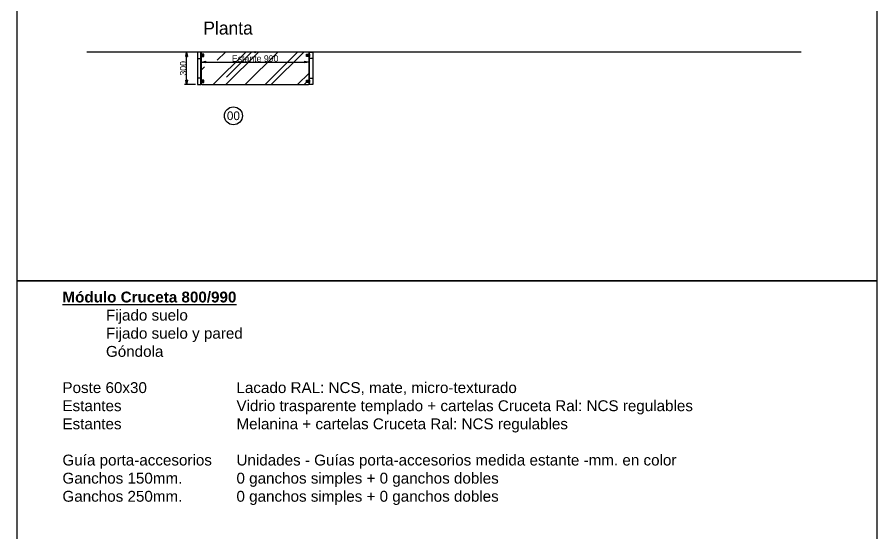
# Paper-space layout 'Jordi B.' of a CAD drawing. Header units: millimetres. Extents: x 23627 to 226976, y -18096 to 223844.
# Drawn here: x 131998 to 139901, y 143485 to 148231 of the extents above; entities that cross this region are included whole.
import ezdxf

# ---------------------------------------------------------------- set-up
doc = ezdxf.new("R2010")
doc.units = ezdxf.units.MM
doc.header["$PDMODE"] = 35
doc.header["$PDSIZE"] = 5
doc.linetypes.add('Discontinua JB', pattern=[0.75, 0.5, -0.25])
doc.layers.add('1001 concep color Blau Fosc', color=7, linetype='Continuous', true_color=0x003e84)
for name, color, linetype in [('Cotas bloques dinámicos PM espacio', 140, 'Continuous'), ('Linea Capa Color 0000 JB', 7, 'Continuous'), ('Linea Capa Color 0008 Gris JB', 8, 'Continuous'), ('Linea Capa Color 0012 Vermell JB', 12, 'Continuous'), ('Linea Capa Color 0140 Blau Vidre JB', 140, 'Continuous'), ('Linea Capa Color 0202 Lila Parets JB', 202, 'Continuous')]:
    doc.layers.add(name, color=color, linetype=linetype)
doc.styles.add('Helvetica Light', font='HelveticaNeueLTCom-Th.ttf')
doc.styles.add('Jordi Ava', font='Avant Garde MEdium BT.ttf')
doc.styles.add('Jordi One Stroke', font='One Stronke Script LET Plain.ttf')
doc.dimstyles.new('Jordi Ava 2015', dxfattribs={"dimtxt": 60, "dimasz": 40, "dimexe": 20, "dimexo": 20, "dimgap": 0.09, "dimtad": 1, "dimdec": 0, "dimzin": 0, "dimdsep": 46, "dimtxsty": 'Jordi Ava', "dimblk": 'CLOSED', "dimcen": 1.5, "dimclrd": 7, "dimclre": 7, "dimclrt": 256, "dimadec": 0, "dimazin": 0, "dimtfac": 0.05, "dimtdec": 0, "dimtofl": 0, "dimtmove": 0, "dimatfit": 3, "dimldrblk": 'CLOSED', "dimfxl": 90, "dimtolj": 1, "dimtzin": 0, "dimlwd": -1, "dimlwe": -1, "dimarcsym": 0})
doc.dimstyles.new('Jordi Ava Parets 2015', dxfattribs={"dimtxt": 60, "dimasz": 40, "dimexe": 20, "dimexo": 20, "dimgap": 0.09, "dimtad": 1, "dimdec": 0, "dimzin": 0, "dimdsep": 46, "dimtxsty": 'Jordi Ava', "dimblk": 'CLOSED', "dimcen": 1.5, "dimclrd": 7, "dimclre": 7, "dimclrt": 256, "dimadec": 0, "dimazin": 0, "dimtfac": 0.05, "dimtdec": 0, "dimtofl": 0, "dimtmove": 0, "dimatfit": 3, "dimldrblk": 'CLOSED', "dimfxl": 90, "dimtolj": 1, "dimtzin": 0, "dimlwd": -1, "dimlwe": -1, "dimarcsym": 0})

# ---------------------------------------------------------------- blocks, each defined once
blk = doc.blocks.new('_Closed')
at = {"color": 0, "linetype": 'ByBlock', "lineweight": -2}
for p, q in [((-1, 0.17), (0, 0)), ((-1, 0.17), (-1, -0.17)), ((0, 0), (-1, -0.17)), ((0, 0), (-1, 0))]:
    blk.add_line(p, q, dxfattribs=at)
blk = doc.blocks.new('*D1669')
at = {"layer": 'Defpoints', "color": 0, "ltscale": 10, "transparency": 16777216}
for p in [(82879.8, 104665.6), (82879.8, 104665.6), (82879.8, 101665.6)]:
    blk.add_point(p, dxfattribs=at)
at = {"layer": 'Linea Capa Color 0202 Lila Parets JB', "color": 7, "ltscale": 10, "transparency": 16777216}
blk.add_line((82879.8, 101705.6), (82879.8, 104625.6), dxfattribs=at)
at = {"layer": 'Linea Capa Color 0202 Lila Parets JB', "color": 7, "ltscale": 10, "transparency": 16777216, "xscale": 40, "yscale": 40, "zscale": 40}
for p, rotation in [((82879.8, 104665.6), 90), ((82879.8, 101665.6), 270)]:
    blk.add_blockref('_Closed', p, dxfattribs=dict(at, rotation=rotation))
at = {"layer": 'Linea Capa Color 0202 Lila Parets JB', "ltscale": 10, "transparency": 16777216, "insert": (82848.5, 103165.6), "char_height": 60, "attachment_point": 5, "rotation": 90, "style": 'Jordi Ava'}
blk.add_mtext('\\A1;3000', dxfattribs=at)
blk = doc.blocks.new('PM202307281029')
at = {"layer": 'Linea Capa Color 0008 Gris JB'}
h = blk.add_hatch(color=256, dxfattribs=at)
h.set_gradient(color1=(0, 127, 255), one_color=1, tint=1, name='INVCYLINDER')
h.paths.add_polyline_path([(349.2, 1345.3), (355.5, 1372.2), (371.4, 1391.2), (363.5, 1410.2), (385.6, 1438.7), (401.5, 1438.7), (413.7, 1421.3), (403.9, 1407), (403.9, 1391.2), (412.6, 1367.4), (418.1, 1360.8), (418.1, 1332.6), (394.4, 1190.3)])
at = {"layer": 'Linea Capa Color 0008 Gris JB', "linetype": 'Continuous'}
for p, q in [((309.6, 1484.7), (311.2, 1487.8)), ((315.9, 1459.3), (309.6, 1484.7)), ((385.6, 1438.7), (363.5, 1410.2)), ((401.5, 1438.7), (385.6, 1438.7)), ((418.1, 1415), (401.5, 1438.7)), ((355.5, 1372.2), (349.2, 1345.3)), ((371.4, 1391.2), (355.5, 1372.2)), ((363.5, 1410.2), (371.4, 1391.2)), ((418.1, 1397.5), (418.1, 1415)), ((426.8, 1384.9), (418.1, 1397.5))]:
    blk.add_line(p, q, dxfattribs=at)
for points in [[(332.6, 1510), (332.6, 1529), (316.7, 1540.1), (317.1, 1581.3), (317.1, 1627.2), (312.8, 1639.9), (328.6, 1666.8), (350.8, 1692.2)], [(445.8, 1652.6), (437.9, 1651), (436.3, 1657.3), (463.3, 1645.4), (496.5, 1645.4), (517.1, 1636.7), (531.4, 1658.9), (513.9, 1693.7), (493.4, 1708), (403.1, 1728.6), (363.5, 1704.8)], [(369.8, 1559.1), (357.1, 1559.1), (346, 1603.5), (352.4, 1619.3), (357.1, 1617.7)], [(369.8, 1603.5), (369.8, 1609.8)], [(441.1, 1649.4), (436.3, 1641.5), (427.6, 1632), (427.6, 1616.1), (409.4, 1574.9), (403.1, 1559.9), (382.5, 1559.9), (382.5, 1570.2)], [(455.3, 1597.1), (483.8, 1597.1), (485.4, 1606.6)], [(493.1, 1605.4), (487.6, 1606.5), (460.1, 1608.2)], [(479.1, 1595.5), (471.2, 1589.2), (461.7, 1597.1)], [(485.8, 1546.2), (487.4, 1537.5), (510.9, 1537.5), (510.8, 1560.7), (509.2, 1581.9)], [(512.4, 1590.8), (510.8, 1582.9), (506, 1587.6), (515.5, 1590.8)], [(519.5, 1600.3), (519.5, 1624)], [(407.8, 1497.3), (395.1, 1511.6), (377.7, 1546.4)], [(439.5, 1456.1), (444.2, 1470.4), (480.7, 1470.4), (491.8, 1492.6), (493.6, 1505.7)], [(503.3, 1535.1), (499.2, 1517.9), (473.1, 1523.2), (467.1, 1527.1)], [(490.2, 1510), (480.7, 1511.6)], [(434.7, 1460.9), (384.1, 1451.4), (349.2, 1481.5), (330.2, 1498.9), (293.8, 1478.3)], [(423.7, 1486.2), (417.3, 1489.4)], [(439.3, 1451), (439.5, 1453), (436.3, 1464.1), (442.1, 1464.1)], [(445.8, 1470.4), (444.2, 1456.1), (441.1, 1457.7)], [(365, 1407), (350.8, 1389.6)], [(413.7, 1421.3), (403.9, 1407), (403.9, 1391.2), (412.6, 1367.4), (420.5, 1357.9), (422.1, 1357.9)], [(418.1, 1332.6), (418.1, 1360.8)], [(426.8, 1384.9), (433.2, 1402.3)]]:
    blk.add_lwpolyline(points, dxfattribs=at)
at = {"layer": 'Linea Capa Color 0008 Gris JB'}
for points in [[(92.6, 775), (94.3, 789), (105.3, 840), (117.9, 893.8), (108.4, 980.9), (87.8, 1053.8), (108.4, 1212.2), (108.4, 1239.1), (94.2, 1286.7), (102.1, 1312), (119.5, 1400.7), (133.8, 1421.3), (195.6, 1440.3), (277.9, 1460.9), (293.8, 1478.3), (311.4, 1488.3), (309.6, 1484.7), (315.9, 1459.3), (394.4, 1190.3), (426.8, 1384.9), (433.2, 1402.3), (439.3, 1451), (449, 1453), (488.6, 1426), (525, 1413.4), (583.6, 1370.6), (591.6, 1204.3), (559.9, 1123.5), (520.3, 1044.3), (506, 995.2), (513.9, 973), (544.8, 794), (544.8, 742.1), (499.7, 713.2), (480.7, 661), (464.8, 596), (428.4, 459.8), (404.6, 350.5), (412.6, 334.7), (425.2, 265), (439.5, 261.8), (452.2, 250.7), (505.2, 174.7), (505.2, 147.8), (496.5, 127.2), (488.6, 128.7), (479.9, 116.1), (479.9, 89.1), (491.8, 49.5), (480.7, 11.5), (453.8, 0), (428.4, 0), (407.7, 0), (399.1, 6.8), (399.9, 44.8), (404.6, 86), (401.5, 97.1), (388.8, 106.6), (349.2, 173.1), (342.9, 171.5), (319.1, 93.1), (300.1, 93.1), (290.6, 84.4), (301.7, 73.3), (312.8, 40), (325.4, 20), (321.5, 0), (293.8, 0), (249.4, 0), (228.8, 6.8), (205.1, 44.8), (194, 54.3), (190.8, 79.6), (211.4, 176.3), (244.7, 228.5), (263.7, 342.6), (244.7, 375.8), (232.8, 390.1), (232.8, 407.5), (211.4, 421.8), (201.9, 431.3), (203.5, 475.6), (201.1, 494.6), (201.1, 543.8), (179.7, 634), (173.4, 727.5), (113.2, 751.3)], [(479.1, 1276.4), (494.9, 1276.4), (523.4, 1275.6), (528.2, 1285.1), (513.2, 1290.1), (513.2, 1305.7), (482.3, 1285.1)]]:
    blk.add_lwpolyline(points, close=True, dxfattribs=at)
at = {"layer": 'Linea Capa Color 0202 Lila Parets JB', "ltscale": 10}
blk.add_line((0, 0), (700, 0), dxfattribs=at)
for p in [(0, 0), (700, 0)]:
    blk.add_point(p, dxfattribs=at)
blk = doc.blocks.new('*D4977')
at = {"layer": 'Cotas bloques dinámicos PM espacio', "color": 7, "ltscale": 10, "transparency": 16777216}
for p, q in [((-20, 0), (-120, 0)), ((-100, -260), (-100, -40)), ((-20, -300), (-120, -300))]:
    blk.add_line(p, q, dxfattribs=at)
at = {"layer": 'Defpoints', "color": 0, "ltscale": 10, "transparency": 16777216}
for p in [(0, 0), (-100, 0), (0, -300)]:
    blk.add_point(p, dxfattribs=at)
at = {"layer": 'Cotas bloques dinámicos PM espacio', "color": 7, "ltscale": 10, "transparency": 16777216, "xscale": 40, "yscale": 40, "zscale": 40}
for p, rotation in [((-100, 0), 90), ((-100, -300), 270)]:
    blk.add_blockref('_Closed', p, dxfattribs=dict(at, rotation=rotation))
at = {"layer": 'Cotas bloques dinámicos PM espacio', "ltscale": 10, "transparency": 16777216, "insert": (-131.3, -150), "char_height": 60, "attachment_point": 5, "rotation": 90, "style": 'Jordi Ava'}
blk.add_mtext('\\A1;300', dxfattribs=at)
blk = doc.blocks.new('*D4978')
at = {"layer": 'Cotas bloques dinámicos PM espacio', "color": 7, "ltscale": 10, "transparency": 16777216}
for p, q in [((35, -20.7), (35, -111.8)), ((1025, -20), (1025, -111.8)), ((75, -91.8), (985, -91.8))]:
    blk.add_line(p, q, dxfattribs=at)
at = {"layer": 'Defpoints', "color": 0, "ltscale": 10, "transparency": 16777216}
for p in [(1025, 0), (35, -0.7), (1025, -91.8)]:
    blk.add_point(p, dxfattribs=at)
at = {"layer": 'Cotas bloques dinámicos PM espacio', "color": 7, "ltscale": 10, "transparency": 16777216, "xscale": 40, "yscale": 40, "zscale": 40, "rotation": 180}
blk.add_blockref('_Closed', (35, -91.8), dxfattribs=at)
at = {"layer": 'Cotas bloques dinámicos PM espacio', "color": 7, "ltscale": 10, "transparency": 16777216, "xscale": 40, "yscale": 40, "zscale": 40}
blk.add_blockref('_Closed', (1025, -91.8), dxfattribs=at)
at = {"layer": 'Cotas bloques dinámicos PM espacio', "ltscale": 10, "transparency": 16777216, "insert": (530, -60.5), "char_height": 60, "attachment_point": 5, "style": 'Jordi Ava'}
blk.add_mtext('\\A1;{\\C140;Estante 990}', dxfattribs=at)
blk = doc.blocks.new('PM202309291349')
at = {"layer": 'Linea Capa Color 0012 Vermell JB', "ltscale": 50}
for p in [(2187.8, -4066.4), (6202.8, -4066.4), (4272.8, -4266.4), (2187.8, -5066.4)]:
    blk.add_point(p, dxfattribs=at)
at = {"layer": 'Linea Capa Color 0202 Lila Parets JB', "ltscale": 10}
for p, q in [((7207.8, -1066.4), (639.3, -1066.4)), ((7207.8, -4066.4), (1339.3, -4066.4)), ((7207.8, -5066.4), (639.3, -5066.4))]:
    blk.add_line(p, q, dxfattribs=at)
blk.add_lwpolyline([(0, 0), (7902.9, 0), (7902.9, -7171.6), (0, -7171.6)], close=True, dxfattribs=at)
at = {"ltscale": 10}
blk.add_blockref('PM202307281029', (639.3, -4066.4), dxfattribs=at)
at = {"layer": '1001 concep color Blau Fosc', "ltscale": 10, "char_height": 120, "width": 2264.786, "attachment_point": 1, "style": 'Jordi Ava'}
for s, insert in [('Alzado', (1711.2, -532.9)), ('Sección', (3707.1, -532.9)), ('Accesorios', (5660.9, -532.9)), ('Planta', (1711.2, -4785.9))]:
    blk.add_mtext(s, dxfattribs=dict(at, insert=insert))
at = {"layer": 'Linea Capa Color 0202 Lila Parets JB', "ltscale": 10}
dim = blk.add_linear_dim(base=(639.3, -1066.4), p1=(639.3, -4066.4), p2=(639.3, -1066.4), angle=90, dimstyle='Jordi Ava Parets 2015', dxfattribs=at)
dim.commit()
dim.dimension.update_dxf_attribs({"geometry": '*D1669', "text_midpoint": (608, -2566.4), "insert": (-82240.5, -105732)})
blk = doc.blocks.new('*U4976')
at = {"layer": 'Linea Capa Color 0140 Blau Vidre JB', "ltscale": 10}
h = blk.add_hatch(dxfattribs=at)
h.set_pattern_fill('AR-RROOF', color=256, scale=10, angle=45, style=0)
h.set_pattern_definition([(45, (82101.74, 23593.09), (215.52615, 574.7364), [3810, -508, 1270, -254]), (45, (82250.8, 23921.76), (-418.48, 59.2697), [762, -83.82, 1524, -190.5]), (45, (82038.88, 23835.55), (813.6112, 1054.28207), [2032, -355.6, 1016, -254])])
h.paths.add_polyline_path([(40, -300), (1020, -300), (1025, -295), (1025, -5), (1020, 0), (40, 0), (35, -5), (35, -295)])
at = {"layer": 'Cotas bloques dinámicos PM espacio', "ltscale": 10}
blk.add_circle((330, -587), 82.4, dxfattribs=at)
at = {"layer": 'Linea Capa Color 0000 JB', "linetype": 'Discontinua JB', "ltscale": 10}
for points in [[(0, -60), (30, -60), (30, 0), (0, 0)], [(1060, -60), (1030, -60), (1030, 0), (1060, 0)], [(0, -300), (30, -300), (30, -240), (0, -240)], [(1060, -300), (1030, -300), (1030, -240), (1060, -240)]]:
    blk.add_lwpolyline(points, close=True, dxfattribs=at)
at = {"layer": 'Linea Capa Color 0000 JB', "ltscale": 10}
for points in [[(0, -300), (30, -300), (30, 0), (0, 0)], [(1060, -300), (1030, -300), (1030, 0), (1060, 0)], [(30, -40), (59, -40), (59, -20), (30, -20)], [(32, -40), (59, -40), (59, -20), (32, -20)], [(1030, -40), (1001, -40), (1001, -20), (1030, -20)], [(1028, -40), (1001, -40), (1001, -20), (1028, -20)], [(30, -280), (59, -280), (59, -260), (30, -260)], [(32, -280), (59, -280), (59, -260), (32, -260)], [(1030, -280), (1001, -280), (1001, -260), (1030, -260)], [(1028, -280), (1001, -280), (1001, -260), (1028, -260)]]:
    blk.add_lwpolyline(points, close=True, dxfattribs=at)
for centre in [(46.5, -30), (1013.5, -30), (46.5, -270), (1013.5, -270)]:
    blk.add_circle(centre, 2.5, dxfattribs=at)
at = {"layer": 'Linea Capa Color 0140 Blau Vidre JB', "ltscale": 50}
blk.add_lwpolyline([(40, -300), (1020, -300), (1025, -295), (1025, -5), (1020, 0), (40, 0), (35, -5), (35, -295)], close=True, dxfattribs=at)
for centre, radius in [((46.5, -30), 4.9), ((46.5, -30), 2.25), ((1013.5, -30), 4.9), ((1013.5, -30), 2.25), ((46.5, -270), 4.9), ((46.5, -270), 2.25), ((1013.5, -270), 4.9), ((1013.5, -270), 2.25)]:
    blk.add_circle(centre, radius, dxfattribs=at)
at = {"layer": 'Cotas bloques dinámicos PM espacio', "ltscale": 10}
dim = blk.add_linear_dim(base=(-100, 0), p1=(0, -300), p2=(0, 0), angle=90, dimstyle='Jordi Ava 2015', dxfattribs=at)
dim.commit()
dim.dimension.update_dxf_attribs({"geometry": '*D4977', "text_midpoint": (-131.3, -150)})
dim = blk.add_linear_dim(base=(1025, -91.8), p1=(35, -0.7), p2=(1025, 0), text='{\\C140;Estante <>}', dimstyle='Jordi Ava 2015', dxfattribs=at)
dim.commit()
dim.dimension.update_dxf_attribs({"geometry": '*D4978', "text_midpoint": (530, -60.5)})
blk = doc.blocks.new('PM202401241642')
at = {"layer": 'Linea Capa Color 0000 JB'}
blk.add_blockref('*U4976', (0, 0), dxfattribs=at)
blk = doc.blocks.new('PM202401241646')
at = {"layer": 'Linea Capa Color 0000 JB'}
blk.add_blockref('PM202401241642', (0, 0), dxfattribs=at)

psp = doc.layouts.new('Jordi B.')

# ---------------------------------------------------------------- linework, layer by layer
at = {"layer": 'Linea Capa Color 0202 Lila Parets JB', "ltscale": 10}
psp.add_lwpolyline([(131998.3, 145805.2), (139901.3, 145805.2), (139901.3, 141165.6), (131998.3, 141165.6)], close=True, dxfattribs=at)

# ---------------------------------------------------------------- block references
at = {"layer": 'Linea Capa Color 0000 JB'}
for name, p in [('PM202309291349', (131998.3, 152976.8)), ('PM202401241646', (133656.2, 147910.3))]:
    psp.add_blockref(name, p, dxfattribs=at)

# ---------------------------------------------------------------- texts
at = {"layer": '1001 concep color Blau Fosc', "insert": (132414.3, 145705.4), "char_height": 100, "width": 7486.963, "attachment_point": 1, "style": 'Helvetica Light'}
psp.add_mtext('{\\fHelveticaNeueLT Com 35 Th|b1|i0|c0|p34;\\LMódulo Cruceta 800/990\\P\\l^I}Fijado suelo\\P^IFijado suelo y pared{\\fHelveticaNeueLT Com 35 Th|b1|i0|c0|p34;\\P^I}Góndola\\P{\\fHelveticaNeueLT Com 35 Th|b1|i0|c0|p34;\\P}Poste 60x30{\\C1;^I^I}^ILacado {\\C1;RAL: NCS}, mate, micro-texturado\\PEstantes ^I^I^IVidrio trasparente templado + cartelas Cruceta {\\C1;Ral: NCS} regulables\\PEstantes ^I^I^I{\\C1;Melanina} + cartelas Cruceta {\\C1;Ral: NCS} regulables\\P\\PGuía porta-accesorios^I{\\C1;Unidades -} Guías porta-accesorios {\\C1;medida estante -mm}. en {\\C1;color}\\PGanchos 150mm.^I^I{\\C1;0} ganchos simples + {\\C1;0} ganchos dobles\\PGanchos 250mm.^I^I{\\C1;0} ganchos simples + {\\C1;0} ganchos dobles', dxfattribs=at)
at = {"layer": 'Cotas bloques dinámicos PM espacio', "insert": (133986.1, 147323.3), "char_height": 80, "width": 400, "attachment_point": 5, "style": 'Jordi One Stroke'}
psp.add_mtext('00', dxfattribs=at)

doc.saveas('drawing.dxf')
